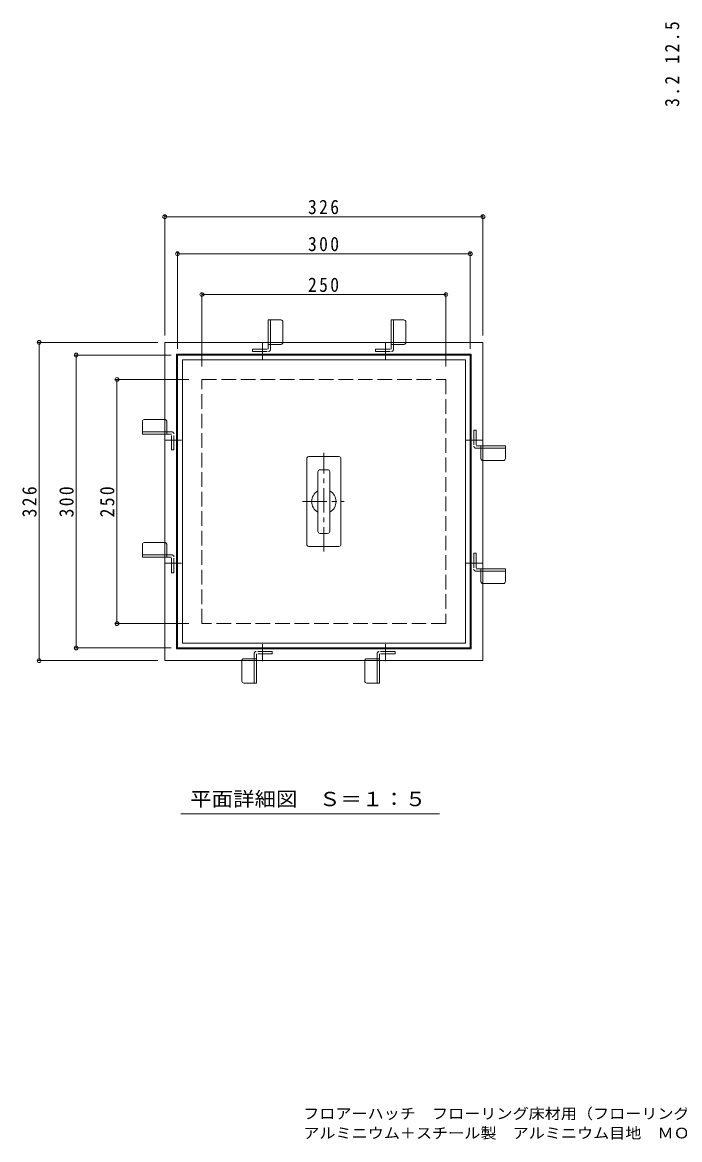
# Model space of a CAD drawing. Units: millimetres, scale not verified, with parts at other scales. Extents: x -285 to 314, y -273 to 245.
# Drawn here: x -285.5 to -16.1, y -273.3 to 184.6 of the extents above; entities that cross this region are included whole.
import ezdxf
from ezdxf.enums import TextEntityAlignment as Align

# ---------------------------------------------------------------- set-up
doc = ezdxf.new("R2010")
doc.units = ezdxf.units.MM
doc.header["$LTSCALE"] = 2
doc.header["$PDMODE"] = 32
doc.header["$PDSIZE"] = 1.6
doc.linetypes.add('CHAIN1', pattern=[8, 5, -1, 1, -1])
doc.linetypes.add('DASHED3', pattern=[4, 3, -1])
for name, color, linetype, lineweight in [('0-1', 2, 'DASHED3', 9), ('0-2', 3, 'Continuous', 9), ('0-4', 7, 'Continuous', 9), ('D-4', 7, 'Continuous', 9)]:
    doc.layers.add(name, color=color, linetype=linetype, lineweight=lineweight)
doc.layers.add('F-0', color=7, linetype='Continuous')
doc.styles.add('ＭＳ ゴシック', font='')
doc.styles.get('ＭＳ ゴシック').set_extended_font_data('MS Gothic')

msp = doc.modelspace()

# ---------------------------------------------------------------- linework, layer by layer
at = {"layer": '0-1', "linetype": 'Continuous'}
for p, q in [((-184.698, 62.639), (-179.498, 62.639)), ((-184.698, 62.639), (-184.698, 53.439)), ((-183.778, 62.639), (-183.778, 53.439)), ((-178.698, 61.839), (-178.698, 53.439)), ((-134.298, 62.639), (-129.098, 62.639)), ((-134.298, 62.639), (-134.298, 53.439)), ((-133.378, 62.639), (-133.378, 53.439)), ((-128.298, 61.839), (-128.298, 53.439)), ((-236.298, 15.839), (-236.298, 21.039)), ((-235.498, 21.839), (-227.098, 21.839)), ((-236.298, 16.759), (-227.098, 16.759)), ((-236.298, 15.839), (-227.098, 15.839)), ((-87.498, 11.039), (-96.698, 11.039)), ((-87.498, 10.119), (-96.698, 10.119)), ((-87.498, 11.039), (-87.498, 5.839)), ((-88.298, 5.039), (-96.698, 5.039)), ((-236.298, -34.561), (-236.298, -29.361)), ((-235.498, -28.561), (-227.098, -28.561)), ((-236.298, -33.641), (-227.098, -33.641)), ((-236.298, -34.561), (-227.098, -34.561)), ((-87.498, -39.361), (-96.698, -39.361)), ((-87.498, -40.281), (-96.698, -40.281)), ((-87.498, -39.361), (-87.498, -44.561)), ((-88.298, -45.361), (-96.698, -45.361)), ((-195.498, -85.361), (-195.498, -76.961)), ((-190.418, -86.161), (-190.418, -76.961)), ((-189.498, -86.161), (-189.498, -76.961)), ((-145.098, -85.361), (-145.098, -76.961)), ((-140.018, -86.161), (-140.018, -76.961)), ((-139.098, -86.161), (-139.098, -76.961)), ((-189.498, -86.161), (-194.698, -86.161)), ((-139.098, -86.161), (-144.298, -86.161))]:
    msp.add_line(p, q, dxfattribs=at)
at = {"layer": '0-1'}
for p, q in [((-191.178, 50.639), (-191.178, 49.719)), ((-191.178, 50.639), (-184.698, 50.639)), ((-184.698, 53.439), (-184.698, 50.639)), ((-184.698, 52.639), (-179.498, 52.639)), ((-183.778, 53.439), (-183.778, 50.519)), ((-140.778, 50.639), (-140.778, 49.719)), ((-140.778, 50.639), (-134.298, 50.639)), ((-134.298, 53.439), (-134.298, 50.639)), ((-134.298, 52.639), (-129.098, 52.639)), ((-133.378, 53.439), (-133.378, 50.519)), ((-191.178, 49.719), (-184.578, 49.719)), ((-140.778, 49.719), (-134.178, 49.719)), ((-226.298, 15.839), (-226.298, 21.039)), ((-227.098, 16.759), (-224.178, 16.759)), ((-227.098, 15.839), (-224.298, 15.839)), ((-224.298, 9.359), (-224.298, 15.839)), ((-223.378, 9.359), (-223.378, 15.959)), ((-99.498, 17.519), (-100.418, 17.519)), ((-100.418, 17.519), (-100.418, 10.919)), ((-99.498, 17.519), (-99.498, 11.039)), ((-224.298, 9.359), (-223.378, 9.359)), ((-96.698, 10.119), (-99.618, 10.119)), ((-96.698, 11.039), (-99.498, 11.039)), ((-97.498, 11.039), (-97.498, 5.839)), ((-226.298, -34.561), (-226.298, -29.361)), ((-227.098, -33.641), (-224.178, -33.641)), ((-227.098, -34.561), (-224.298, -34.561)), ((-224.298, -41.041), (-224.298, -34.561)), ((-223.378, -41.041), (-223.378, -34.441)), ((-99.498, -32.881), (-100.418, -32.881)), ((-100.418, -32.881), (-100.418, -39.481)), ((-99.498, -32.881), (-99.498, -39.361)), ((-224.298, -41.041), (-223.378, -41.041)), ((-96.698, -40.281), (-99.618, -40.281)), ((-96.698, -39.361), (-99.498, -39.361)), ((-97.498, -39.361), (-97.498, -44.561)), ((-183.018, -73.241), (-189.618, -73.241)), ((-183.018, -74.161), (-183.018, -73.241)), ((-132.618, -73.241), (-139.218, -73.241)), ((-132.618, -74.161), (-132.618, -73.241)), ((-189.498, -76.161), (-194.698, -76.161)), ((-190.418, -76.961), (-190.418, -74.041)), ((-183.018, -74.161), (-189.498, -74.161)), ((-189.498, -76.961), (-189.498, -74.161)), ((-139.098, -76.161), (-144.298, -76.161)), ((-140.018, -76.961), (-140.018, -74.041)), ((-132.618, -74.161), (-139.098, -74.161)), ((-139.098, -76.961), (-139.098, -74.161))]:
    msp.add_line(p, q, dxfattribs=at)
at = {"layer": '0-1', "linetype": 'CHAIN1'}
for p, q in [((-187.098, 53.591), (-187.098, 46.629)), ((-136.698, 53.591), (-136.698, 46.629)), ((-227.251, 13.439), (-220.288, 13.439)), ((-96.545, 13.439), (-103.507, 13.439)), ((-227.251, -36.961), (-220.288, -36.961)), ((-96.545, -36.961), (-103.507, -36.961)), ((-187.098, -77.114), (-187.098, -70.152)), ((-136.698, -77.114), (-136.698, -70.152))]:
    msp.add_line(p, q, dxfattribs=at)
at = {"layer": '0-1', "linetype": 'Continuous'}
for points in [[(-96.698, 53.439), (-96.698, -76.961), (-227.098, -76.961), (-227.098, 53.439)], [(-222.298, -72.161), (-222.298, 48.639), (-101.498, 48.639), (-101.498, -72.161)]]:
    msp.add_lwpolyline(points, close=True, dxfattribs=at)
at = {"layer": '0-1'}
msp.add_lwpolyline([(-111.898, 38.239), (-111.898, -61.761), (-211.898, -61.761), (-211.898, 38.239)], close=True, dxfattribs=at)
at = {"layer": '0-1', "linetype": 'Continuous'}
for centre, start, end in [((-179.498, 61.839), 0, 90), ((-129.098, 61.839), 0, 90), ((-235.498, 21.039), 90, 180), ((-88.298, 5.839), 270, 0), ((-235.498, -29.361), 90, 180), ((-88.298, -44.561), 270, 0), ((-194.698, -85.361), 180, 270), ((-144.298, -85.361), 180, 270)]:
    msp.add_arc(centre, 0.8, start, end, dxfattribs=at)
at = {"layer": '0-1'}
for centre, start, end in [((-184.578, 50.519), 270, 0), ((-179.498, 53.439), 270, 0), ((-134.178, 50.519), 270, 0), ((-129.098, 53.439), 270, 0), ((-227.098, 21.039), 0, 90), ((-224.178, 15.959), 0, 90), ((-99.618, 10.919), 180, 270), ((-96.698, 5.839), 180, 270), ((-227.098, -29.361), 0, 90), ((-224.178, -34.441), 0, 90), ((-99.618, -39.481), 180, 270), ((-96.698, -44.561), 180, 270), ((-189.618, -74.041), 90, 180), ((-139.218, -74.041), 90, 180), ((-194.698, -76.961), 90, 180), ((-144.298, -76.961), 90, 180)]:
    msp.add_arc(centre, 0.8, start, end, dxfattribs=at)
at = {"layer": '0-2'}
for p, q in [((-221.898, 48.239), (-101.898, 48.239)), ((-221.898, -71.761), (-221.898, 48.239)), ((-101.898, 48.239), (-101.898, -71.761)), ((-168.898, 5.839), (-168.898, -29.361)), ((-168.098, 6.639), (-155.698, 6.639)), ((-154.898, 5.839), (-154.898, -29.361)), ((-164.338, 0.399), (-164.338, -23.921)), ((-160.338, 1.279), (-163.458, 1.279)), ((-159.458, -23.921), (-159.458, 0.399)), ((-160.338, -24.801), (-163.458, -24.801)), ((-155.698, -30.161), (-168.098, -30.161)), ((-101.898, -71.761), (-221.898, -71.761))]:
    msp.add_line(p, q, dxfattribs=at)
at = {"layer": '0-2', "linetype": 'CHAIN1'}
for p, q in [((-161.898, -32.273), (-161.898, 8.211)), ((-170.623, -11.761), (-153.559, -11.761))]:
    msp.add_line(p, q, dxfattribs=at)
at = {"layer": '0-2'}
msp.add_lwpolyline([(-103.898, 46.239), (-103.898, -69.761), (-219.898, -69.761), (-219.898, 46.239)], close=True, dxfattribs=at)
for centre, radius, start, end in [((-168.098, 5.839), 0.8, 90, 180), ((-155.698, 5.839), 0.8, 0, 90), ((-163.458, 0.399), 0.88, 90, 180), ((-160.338, 0.399), 0.88, 0, 90), ((-161.898, -11.761), 5, 119.20927, 240.79073), ((-161.898, -11.761), 5, 299.20914, 60.79086), ((-163.458, -23.921), 0.88, 180, 270), ((-160.338, -23.921), 0.88, 270, 0), ((-168.098, -29.361), 0.8, 180, 270), ((-155.698, -29.361), 0.8, 270, 0)]:
    msp.add_arc(centre, radius, start, end, dxfattribs=at)
at = {"layer": '0-4'}
for p, q in [((-227.098, 56.245), (-227.098, 105.53)), ((-96.698, 56.245), (-96.698, 105.53)), ((-227.098, 104.93), (-96.698, 104.93)), ((-221.898, 50.8), (-221.898, 90.355)), ((-221.898, 89.755), (-101.898, 89.755)), ((-101.898, 50.8), (-101.898, 90.355)), ((-211.898, 43.522), (-211.898, 73.66)), ((-111.898, 43.522), (-111.898, 73.66)), ((-211.898, 73.06), (-111.898, 73.06)), ((-229.904, 53.439), (-279.189, 53.439)), ((-278.589, -76.961), (-278.589, 53.439)), ((-224.459, 48.239), (-264.014, 48.239)), ((-263.414, -71.761), (-263.414, 48.239)), ((-217.181, 38.239), (-247.319, 38.239)), ((-246.719, -61.761), (-246.719, 38.239)), ((-217.181, -61.761), (-247.319, -61.761)), ((-224.459, -71.761), (-264.014, -71.761)), ((-229.904, -76.961), (-279.189, -76.961)), ((-220.541, -139.703), (-114.435, -139.703))]:
    msp.add_line(p, q, dxfattribs=at)
for p in [(-227.098, 104.93), (-96.698, 104.93), (-221.898, 89.755), (-101.898, 89.755), (-211.898, 73.06), (-111.898, 73.06), (-278.589, 53.439), (-263.414, 48.239), (-246.719, 38.239), (-246.719, -61.761), (-263.414, -71.761), (-278.589, -76.961)]:
    msp.add_point(p, dxfattribs=at)

# ---------------------------------------------------------------- texts
at = {"layer": '0-4', "color": 2, "style": 'ＭＳ ゴシック', "width": 1.1}
msp.add_text('平面詳細図\u3000Ｓ＝１：５', height=5.865, dxfattribs=at).set_placement((-216.715, -138.359), align=Align.BOTTOM_LEFT)
at = {"layer": '0-4', "color": 2, "char_height": 5.865, "attachment_point": 7, "style": 'ＭＳ ゴシック'}
for s, insert in [('\\T1.27;\\W0.9;326', (-168.398, 105.93)), ('\\T1.27;\\W0.9;300', (-168.398, 90.755)), ('\\T1.27;\\W0.9;250', (-168.398, 74.06))]:
    msp.add_mtext(s, dxfattribs=dict(at, insert=insert))
at = {"layer": '0-4', "color": 2, "char_height": 5.865, "attachment_point": 7, "rotation": 90, "style": 'ＭＳ ゴシック'}
for s, insert in [('\\T1.27;\\W0.9;326', (-279.589, -18.261)), ('\\T1.27;\\W0.9;300', (-264.414, -18.261)), ('\\T1.27;\\W0.9;250', (-247.719, -18.261))]:
    msp.add_mtext(s, dxfattribs=dict(at, insert=insert))
at = {"layer": 'D-4', "color": 2, "char_height": 5.865, "attachment_point": 7, "rotation": 90, "style": 'ＭＳ ゴシック'}
for s, insert in [('\\T1.28;\\W0.9;12.5', (-16.161, 167.643)), ('\\T1.27;\\W0.9;3.2', (-16.161, 149.949))]:
    msp.add_mtext(s, dxfattribs=dict(at, insert=insert))
at = {"layer": 'F-0', "style": 'ＭＳ ゴシック', "width": 1.1}
for s, p in [('フロアーハッチ\u3000フローリング床材用（フローリング厚12.5mm）屋内用\u3000一般形', (-170.376, -266.095)), ('アルミニウム＋スチール製\u3000アルミニウム目地\u3000ＭＯＦＭ－３００－１２.５－Ｃ', (-170.344, -274.078))]:
    msp.add_text(s, height=4.399, dxfattribs=at).set_placement(p, align=Align.BOTTOM_LEFT)

doc.saveas('drawing.dxf')
